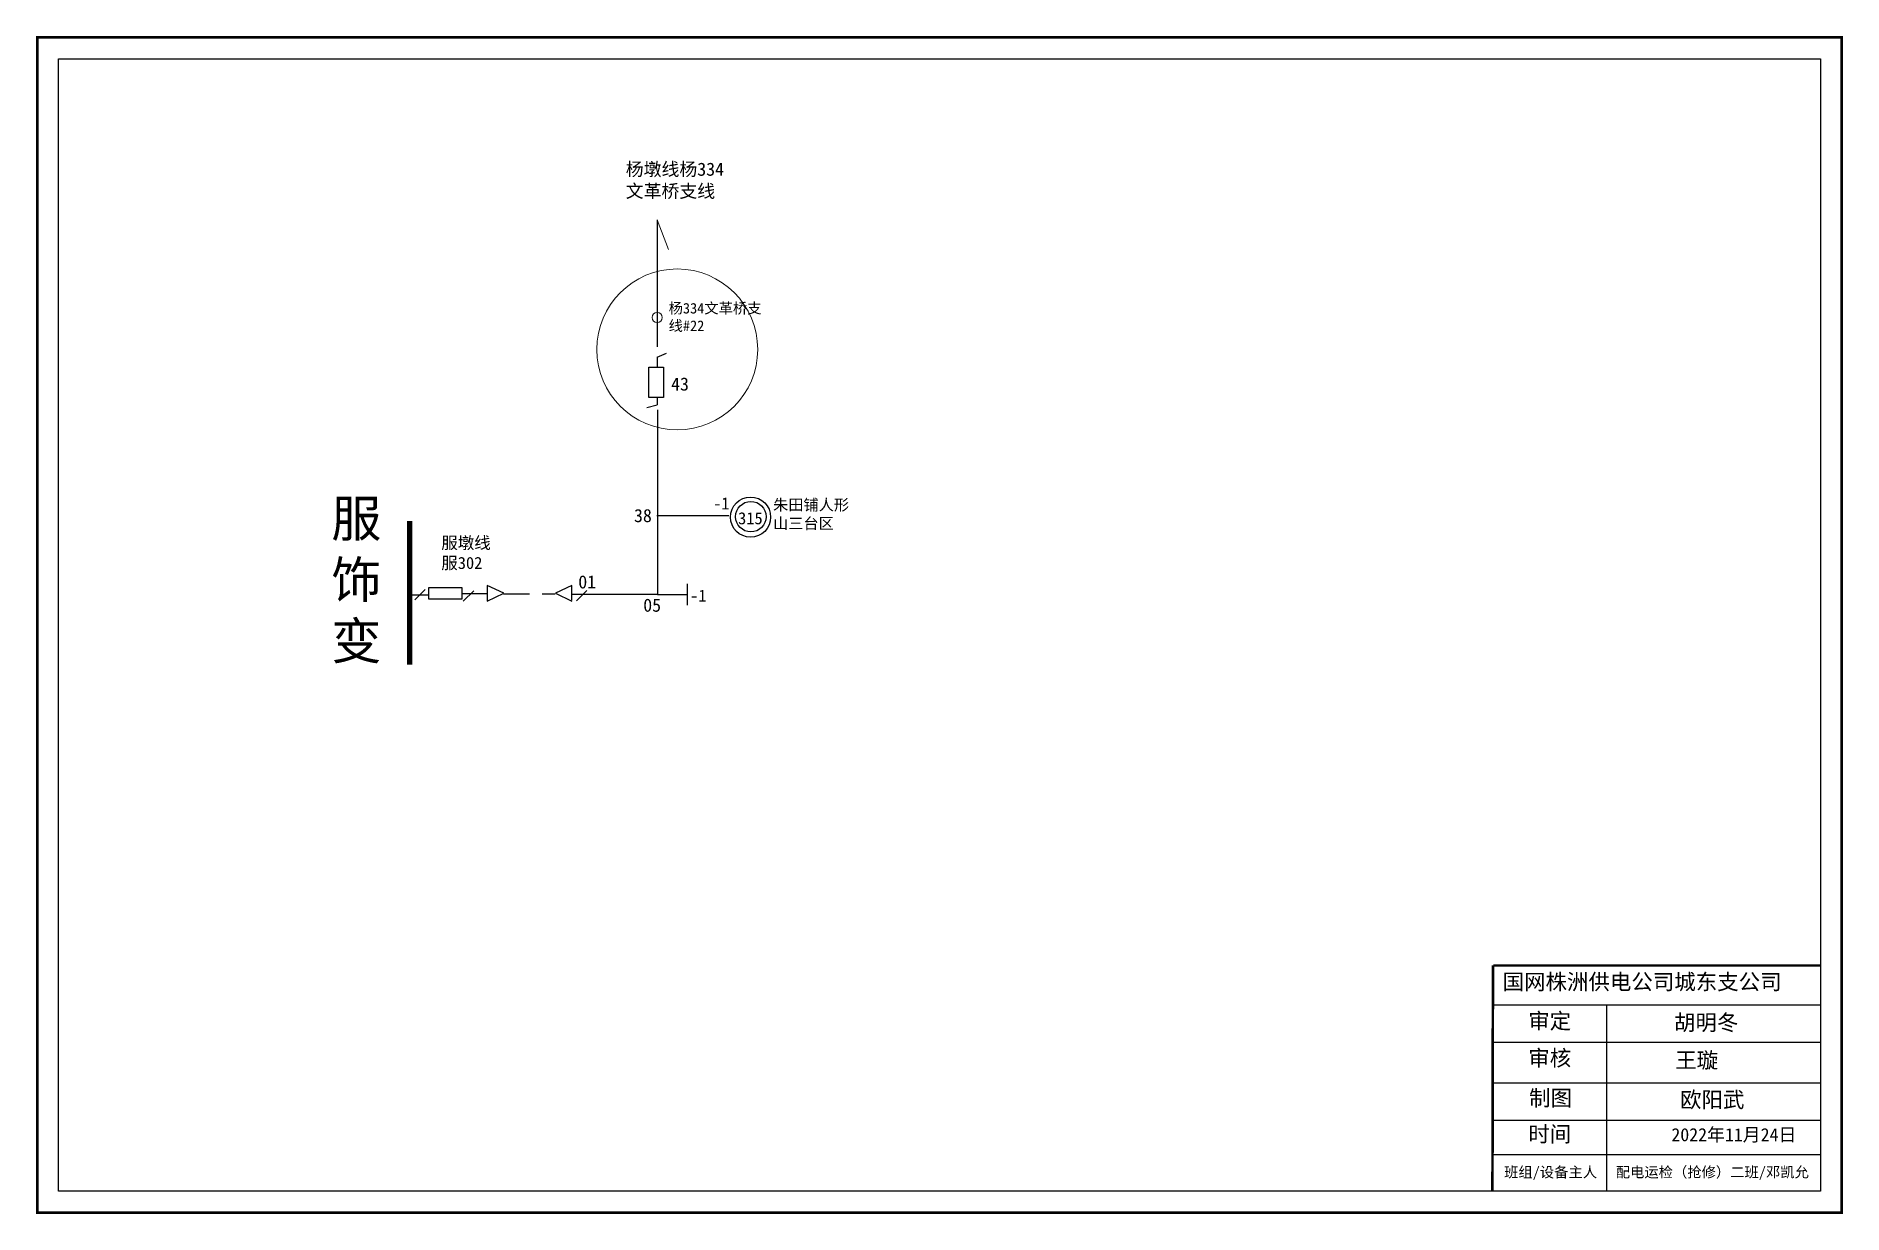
# Model space of a CAD drawing. Extents: x 0 to 344, y 0 to 224.
import ezdxf

# ---------------------------------------------------------------- set-up
doc = ezdxf.new("R2010")
doc.units = 0
doc.header["$LTSCALE"] = 0.774411
doc.linetypes.add('ACAD_ISO02W100', pattern=[15, 12, -3])
doc.linetypes.add('DASHED2', pattern=[9.525, 6.35, -3.175])
doc.layers.get('0').update_dxf_attribs({"linetype": 'CONTINUOUS'})
doc.styles.add('SimSun_txtstyle_2.50_0_0', font='simsun.ttc', dxfattribs={"height": 2.5})
doc.styles.get("Standard").update_dxf_attribs({"font": '', "height": 2.5})
doc.styles.add('仿宋_txtstyle_2.00_0_0', font='simsun.ttc', dxfattribs={"height": 2})
doc.styles.add('字体', font='KTGB2312.ttf', dxfattribs={"height": 2.5})
doc.styles.add('宋体_txtstyle_0.00_0_0', font='')
doc.styles.add('宋体_txtstyle_2.50_0_0', font='SIMSUN.TTC', dxfattribs={"height": 2.5})
doc.styles.add('宋体_txtstyle_200.00_0_0200', font='', dxfattribs={"height": 200})
doc.styles.add('宋体_txtstyle_3.00_0_0', font='', dxfattribs={"height": 3})
doc.styles.add('楷体_GB2312_txtstyle_2.50_0_0', font='SIMKAI.TTF', dxfattribs={"height": 2.5})
doc.styles.get('Standard').set_extended_font_data('SimSun')
doc.styles.get('宋体_txtstyle_0.00_0_0').set_extended_font_data('宋体')
doc.styles.get('宋体_txtstyle_200.00_0_0200').set_extended_font_data('宋体')
doc.styles.get('宋体_txtstyle_3.00_0_0').set_extended_font_data('宋体')

msp = doc.modelspace()

# ---------------------------------------------------------------- linework, layer by layer
at = {"color": 0, "linetype": 'Continuous'}
for p, q in [((118.24, 189.12), (118.24, 164.88)), ((118.24, 162.95), (118.24, 161.04)), ((118.24, 155.22), (118.24, 153.84)), ((118.34, 152.89), (118.34, 117.78)), ((118.2, 132.72), (131.88, 132.72)), ((118.34, 117.69), (124.03, 117.69))]:
    msp.add_line(p, q, dxfattribs=at)
at = {"color": 7, "linetype": 'Continuous', "lineweight": 0, "ltscale": 0.919006}
msp.add_line((118.24, 189.12), (120.42, 183.44), dxfattribs=at)
at = {"linetype": 'Continuous'}
for p, q in [((118.24, 162.9), (120.02, 163.7)), ((116.25, 153.31), (118.24, 153.84)), ((74.04, 118.64), (72.05, 116.66)), ((81.04, 117.9), (85.69, 117.9)), ((83.27, 118.4), (81.28, 116.43)), ((88.98, 117.92), (85.85, 119.4)), ((85.85, 119.25), (85.85, 116.43)), ((85.85, 116.43), (88.98, 117.92)), ((101.97, 119.4), (98.84, 117.92)), ((98.84, 117.92), (101.97, 116.43)), ((101.97, 116.58), (101.97, 119.4)), ((104.85, 118.46), (102.86, 116.48)), ((124.02, 115.64), (124.02, 119.73)), ((277.64, 39.47), (340, 39.47)), ((299.28, 39.46), (299.25, 4.01)), ((277.64, 32.37), (340, 32.37)), ((277.64, 24.62), (340, 24.62)), ((277.64, 17.52), (340, 17.52)), ((277.67, 10.95), (340.04, 10.95))]:
    msp.add_line(p, q, dxfattribs=at)
at = {"linetype": 'ACAD_ISO02W100'}
msp.add_line((74.64, 117.55), (71.55, 117.56), dxfattribs=at)
at = {"color": 7, "linetype": 'DASHED2'}
msp.add_line((88.97, 117.83), (98.78, 117.83), dxfattribs=at)
at = {"color": 7, "linetype": 'Continuous'}
msp.add_line((101.97, 117.78), (118.36, 117.78), dxfattribs=at)
at = {"linetype": 'Continuous', "const_width": 0.5}
msp.add_lwpolyline([(0.09, 223.86), (344.06, 223.86), (344.06, -0.11), (0.09, -0.11)], close=True, dxfattribs=at)
at = {"linetype": 'Continuous'}
for points in [[(4.13, 219.81), (340.02, 219.81), (340.02, 3.94), (4.13, 3.94)], [(116.67, 161.04), (119.47, 161.04), (119.47, 155.22), (116.67, 155.22)], [(74.74, 119.03), (81, 119.03), (81, 116.81), (74.74, 116.81)]]:
    msp.add_lwpolyline(points, close=True, dxfattribs=at)
for points, const_width in [([(71.06, 131.72), (71.06, 104.32)], 1), ([(277.6, 46.98), (277.5, 4.01)], 0.5), ([(277.64, 46.98), (340, 46.98)], 0.5)]:
    msp.add_lwpolyline(points, dxfattribs=dict(at, const_width=const_width))
at = {"color": 12, "linetype": 'Continuous', "lineweight": 0, "ltscale": 1.09485, "true_color": 0xc00000}
msp.add_circle((122.08, 164.39), 15.34, dxfattribs=at)
at = {"color": 7, "linetype": 'Continuous', "lineweight": 0, "ltscale": 0.919006}
msp.add_circle((118.24, 170.48), 0.958, dxfattribs=at)
at = {"color": 7}
msp.add_circle((136.05, 132.43), 3.83, dxfattribs=at)
at = {"color": 7, "linetype": 'Continuous'}
msp.add_circle((136.11, 132.52), 2.9, dxfattribs=at)

# ---------------------------------------------------------------- texts
at = {"color": 1, "linetype": 'Continuous', "true_color": 0xff0000, "insert": (112.25, 200), "char_height": 2.5, "width": 19.8384, "attachment_point": 1, "style": '楷体_GB2312_txtstyle_2.50_0_0'}
msp.add_mtext('{\\fSimSun|b0|i0|c134|p2;杨墩线杨334文革桥支线}', dxfattribs=at)
at = {"color": 7, "linetype": 'Continuous', "insert": (120.43, 173.25), "char_height": 2, "width": 19.8384, "attachment_point": 1, "style": '仿宋_txtstyle_2.00_0_0'}
msp.add_mtext('杨334文革桥支线#22', dxfattribs=at)
at = {"color": 7, "attachment_point": 1}
for s, insert, char_height, width, style in [('43', (120.9, 159.05), 2.5, 14.6713, 'SimSun_txtstyle_2.50_0_0'), ('{\\fSimSun|b0|i0|c134|p2;朱田铺人形山三台区}', (140.34, 135.84), 2.125, 14.8836, '字体')]:
    msp.add_mtext(s, dxfattribs=dict(at, insert=insert, char_height=char_height, width=width, style=style))
at = {"linetype": 'Continuous', "attachment_point": 1}
for s, insert, char_height, width, style in [('服饰变', (56.12, 135.68), 7, 12.1685, '宋体_txtstyle_0.00_0_0'), ('服墩线服302', (77.09, 128.69), 2.3, 10.143, '宋体_txtstyle_0.00_0_0'), ('国网株洲供电公司城东支公司', (279.44, 45.37), 3, 82.0179, '宋体_txtstyle_3.00_0_0'), ('审定', (284.33, 37.91), 3, 23.4615, '宋体_txtstyle_0.00_0_0'), ('胡明冬', (312.12, 37.61), 3, 23.4615, '宋体_txtstyle_3.00_0_0'), ('审核', (284.33, 30.85), 3, 23.4615, '宋体_txtstyle_0.00_0_0'), ('{\\fSimSun|b0|i0|c134|p2;王璇}', (312.36, 30.43), 3, 33.0539, '宋体_txtstyle_0.00_0_0'), ('制图', (284.49, 23.23), 3, 23.4615, '宋体_txtstyle_0.00_0_0'), ('欧阳武', (313.27, 22.91), 3, 40.7, '宋体_txtstyle_3.00_0_0'), ('时间', (284.33, 16.35), 3, 23.4615, '宋体_txtstyle_0.00_0_0'), ('2022年11月24日', (311.62, 15.98), 2.5, 25.8755, '宋体_txtstyle_2.50_0_0')]:
    msp.add_mtext(s, dxfattribs=dict(at, insert=insert, char_height=char_height, width=width, style=style))
at = {"char_height": 2.3, "width": 4.8377, "attachment_point": 1}
for s, insert in [('-1', (128.91, 136.2)), ('315', (133.67, 133.37)), ('-1', (124.52, 118.61))]:
    msp.add_mtext(s, dxfattribs=dict(at, insert=insert))
at = {"color": 7, "char_height": 2.5, "width": 14.6713, "attachment_point": 1}
for s, insert in [('38', (113.83, 133.98)), ('01', (103.21, 121.34)), ('05', (115.59, 116.9))]:
    msp.add_mtext(s, dxfattribs=dict(at, insert=insert))
at = {"color": 7, "linetype": 'Continuous', "lineweight": 0, "ltscale": 0.941576, "char_height": 2, "attachment_point": 1, "style": '宋体_txtstyle_200.00_0_0200'}
for s, insert in [('班组/设备主人', (279.72, 8.59)), ('配电运检（抢修）二班/邓凯允', (301.01, 8.6))]:
    msp.add_mtext(s, dxfattribs=dict(at, insert=insert))

doc.saveas('drawing.dxf')
